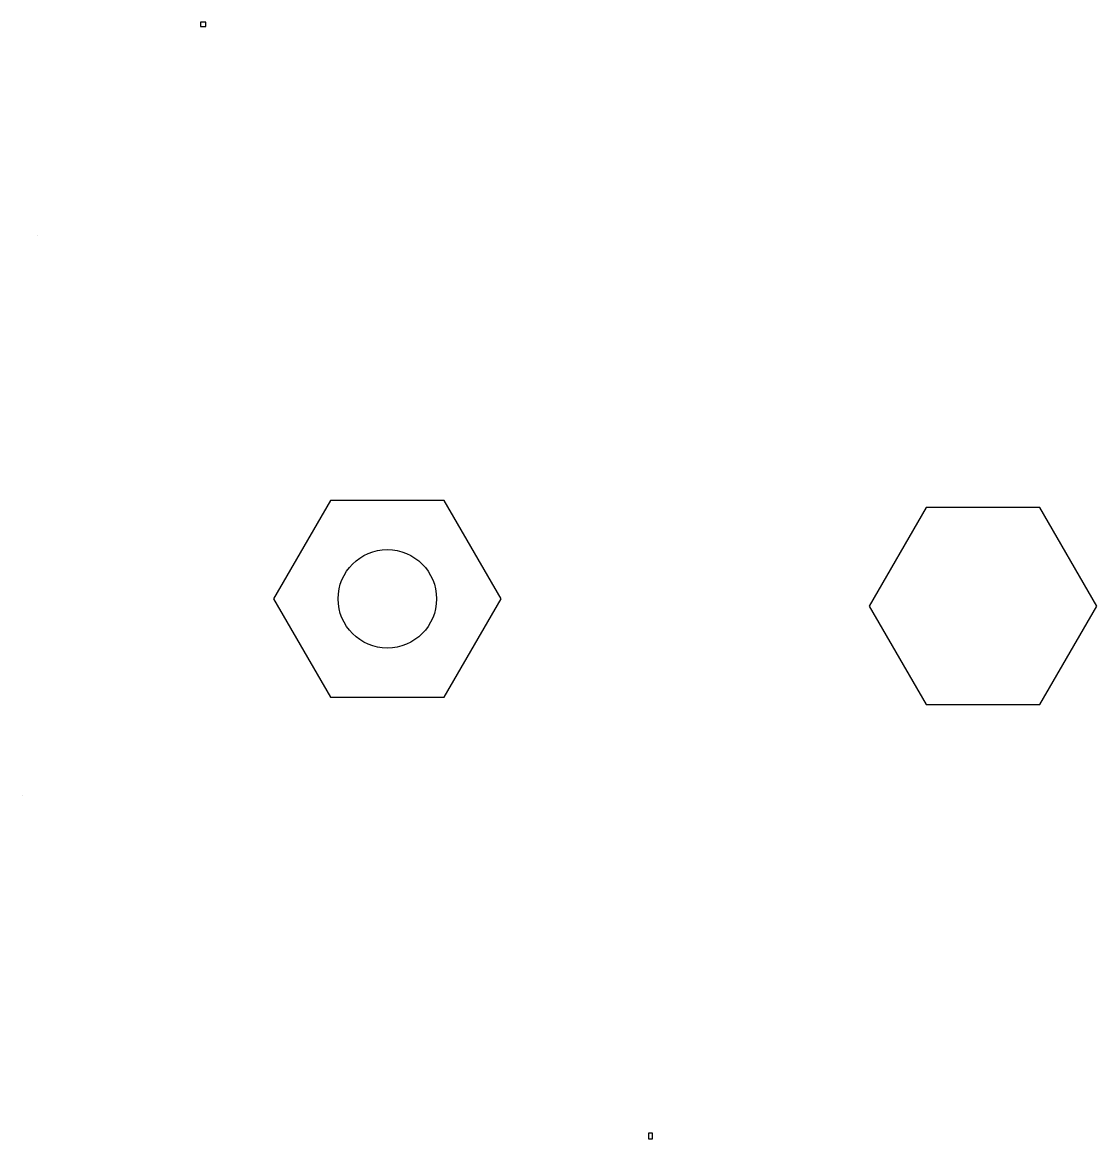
# Model space of a CAD drawing. Header units: millimetres. Extents: x 1489 to 3578, y 1366 to 3581.
# Drawn here: x 1489 to 2253, y 1366 to 2160 of the extents above.
import ezdxf

# ---------------------------------------------------------------- set-up
doc = ezdxf.new("R2010")
doc.units = ezdxf.units.MM

msp = doc.modelspace()

# ---------------------------------------------------------------- linework, layer by layer
for p, q in [((1615.8, 2159.92), (1615.8, 2156.92)), ((1619.8, 2159.92), (1615.8, 2159.92)), ((1619.8, 2156.92), (1619.8, 2159.92)), ((1615.8, 2156.92), (1619.8, 2156.92)), ((1500.09, 2008.61), (1500.09, 2008.61)), ((1489.23, 1610.46), (1489.23, 1610.46)), ((1937.29, 1370.17), (1934.29, 1370.17)), ((1934.29, 1370.17), (1934.29, 1366.17)), ((1934.29, 1366.17), (1937.29, 1366.17)), ((1937.29, 1366.17), (1937.29, 1370.17))]:
    msp.add_line(p, q)
for points in [[(1708.32, 1820.01), (1667.9, 1750.01), (1708.32, 1680.01), (1789.15, 1680.01), (1829.56, 1750.01), (1789.15, 1820.01)], [(2131.75, 1814.9), (2091.33, 1744.9), (2131.75, 1674.9), (2212.58, 1674.9), (2252.99, 1744.9), (2212.58, 1814.9)]]:
    msp.add_lwpolyline(points, close=True)
msp.add_circle((1748.73, 1750.01), 35)

doc.saveas('drawing.dxf')
